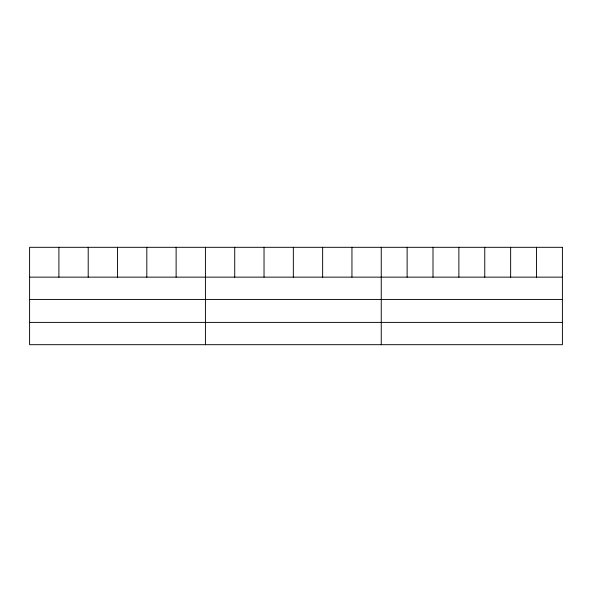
<?xml version="1.0" encoding="UTF-8"?>
<svg xmlns="http://www.w3.org/2000/svg" width="592" height="592" viewBox="0 0 592 592"><rect width="100%" height="100%" fill="white"/><g stroke="black" fill="none" stroke-linecap="round" stroke-linejoin="round"><path stroke-width="0.89" d="M29.6 277.145L562.4 277.145M29.6 299.434L562.4 299.434M29.6 322.396L562.4 322.396M536.522 247.308L536.522 277.145M510.644 247.308L510.644 277.145M484.767 247.308L484.767 277.145M458.881 247.308L458.881 277.145M433.004 247.308L433.004 277.145M407.126 247.308L407.126 277.145M381.248 247.308L381.248 344.692M351.944 247.308L351.944 277.145M322.64 247.308L322.64 277.145M293.336 247.308L293.336 277.145M264.032 247.308L264.032 277.145M234.728 247.308L234.728 277.145M205.424 247.308L205.424 344.692M176.12 247.308L176.12 277.145M146.816 247.308L146.816 277.145M117.512 247.308L117.512 277.145M88.208 247.308L88.208 277.145M58.904 247.308L58.904 277.145M562.4 247.308L29.6 247.308L29.6 344.692L562.4 344.692L562.4 247.308"/></g></svg>
